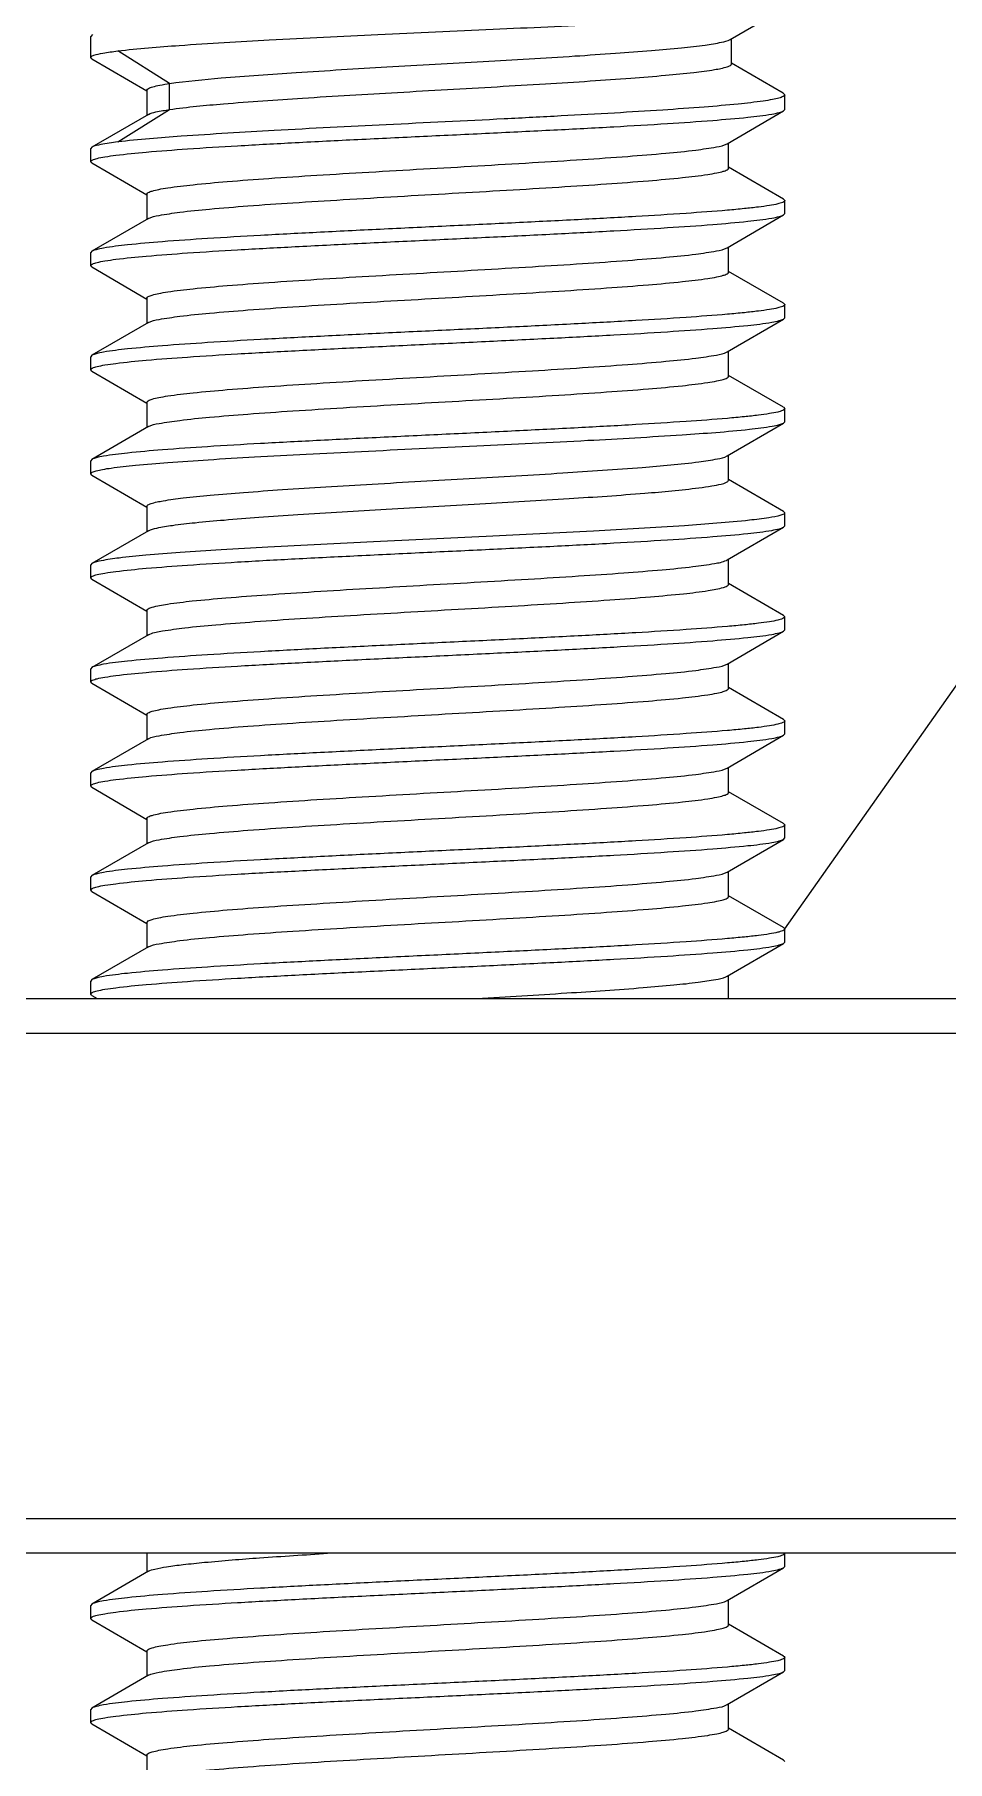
# Model space of a CAD drawing. Extents: x 1725261 to 1937680, y 860327 to 1571294.
# Drawn here: x 1856574.6 to 1856727.4, y 1252025.4 to 1252314.5 of the extents above; entities that cross this region are included whole.
import ezdxf

# ---------------------------------------------------------------- set-up
doc = ezdxf.new("R2010")
doc.units = 0
doc.header["$LTSCALE"] = 1000
doc.header["$MEASUREMENT"] = 0
doc.styles.get("Standard").update_dxf_attribs({"font": 'gbenor.shx', "bigfont": 'gbcbig.shx'})
doc.dimstyles.get("Standard").update_dxf_attribs({"dimtxt": 0.18, "dimasz": 0.18, "dimexe": 0.18, "dimexo": 0.0625, "dimgap": 0.09, "dimtad": 0, "dimtih": 1, "dimtoh": 1, "dimdec": 4, "dimzin": 0, "dimdsep": 46, "dimtxsty": 'Standard', "dimcen": 0.09, "dimadec": 0, "dimazin": 0, "dimtfac": 1, "dimtdec": 4, "dimtofl": 0, "dimtmove": 0, "dimatfit": 3, "dimfxl": 0, "dimtolj": 1, "dimtzin": 0, "dimarcsym": 0})

msp = doc.modelspace()

# ---------------------------------------------------------------- linework, layer by layer
at = {"linetype": 'Continuous'}
for p, q in [((1856691.05, 1252313.69), (1856700.02, 1252318.91)), ((1856584.3, 1252314.53), (1856584.03, 1252314.22)), ((1856584.03, 1252310.68), (1856584.03, 1252314.22)), ((1856584.03, 1252310.68), (1856584.03, 1252314.22)), ((1856691.28, 1252309.6), (1856691.28, 1252313.83)), ((1856584.23, 1252310.45), (1856584.03, 1252310.68)), ((1856584.23, 1252310.45), (1856593.44, 1252305.09)), ((1856597.23, 1252306.33), (1856588.55, 1252311.78)), ((1856699.96, 1252304.71), (1856691.28, 1252309.74)), ((1856593.44, 1252305.23), (1856593.44, 1252301.01)), ((1856597.23, 1252301.97), (1856597.23, 1252306.33)), ((1856699.96, 1252304.71), (1856700.19, 1252304.44)), ((1856588.55, 1252296.54), (1856597.23, 1252301.97)), ((1856690.55, 1252296.24), (1856700, 1252301.74)), ((1856700, 1252301.74), (1856700.19, 1252301.97)), ((1856700.19, 1252301.97), (1856700.19, 1252304.44)), ((1856700.19, 1252301.97), (1856700.19, 1252304.44)), ((1856700.19, 1252304.44), (1856700.19, 1252304.41)), ((1856593.68, 1252301.15), (1856584.23, 1252295.67)), ((1856690.78, 1252292.16), (1856690.78, 1252296.38)), ((1856584.23, 1252295.67), (1856584.03, 1252295.44)), ((1856584.03, 1252293.26), (1856584.03, 1252295.44)), ((1856584.03, 1252293.26), (1856584.03, 1252295.44)), ((1856584.23, 1252293.03), (1856584.03, 1252293.26)), ((1856584.23, 1252293.03), (1856593.44, 1252287.67)), ((1856699.99, 1252286.96), (1856690.78, 1252292.3)), ((1856593.44, 1252287.8), (1856593.44, 1252283.58)), ((1856690.55, 1252278.82), (1856700, 1252284.32)), ((1856699.99, 1252286.96), (1856700.19, 1252286.73)), ((1856700, 1252284.32), (1856700.19, 1252284.55)), ((1856700.19, 1252284.55), (1856700.19, 1252286.73)), ((1856700.19, 1252284.55), (1856700.19, 1252286.73)), ((1856700.19, 1252286.73), (1856700.19, 1252286.7)), ((1856593.68, 1252283.72), (1856584.23, 1252278.24)), ((1856690.78, 1252274.74), (1856690.78, 1252278.96)), ((1856584.23, 1252278.24), (1856584.03, 1252278.02)), ((1856584.03, 1252275.83), (1856584.03, 1252278.02)), ((1856584.03, 1252275.83), (1856584.03, 1252278.02)), ((1856584.23, 1252275.61), (1856584.03, 1252275.83)), ((1856584.23, 1252275.61), (1856593.44, 1252270.24)), ((1856699.99, 1252269.53), (1856690.78, 1252274.87)), ((1856593.44, 1252270.38), (1856593.44, 1252266.16)), ((1856699.99, 1252269.53), (1856700.19, 1252269.3)), ((1856700, 1252266.89), (1856700.19, 1252267.12)), ((1856700.19, 1252267.12), (1856700.19, 1252269.3)), ((1856700.19, 1252267.12), (1856700.19, 1252269.3)), ((1856700.19, 1252269.3), (1856700.19, 1252269.27)), ((1856593.68, 1252266.3), (1856584.23, 1252260.82)), ((1856690.55, 1252261.4), (1856700, 1252266.89)), ((1856690.78, 1252257.31), (1856690.78, 1252261.53)), ((1856584.23, 1252260.82), (1856584.03, 1252260.59)), ((1856584.03, 1252258.41), (1856584.03, 1252260.59)), ((1856584.03, 1252258.41), (1856584.03, 1252260.59)), ((1856584.23, 1252258.18), (1856584.03, 1252258.41)), ((1856584.23, 1252258.18), (1856593.44, 1252252.82)), ((1856699.99, 1252252.11), (1856690.78, 1252257.45)), ((1856593.44, 1252252.96), (1856593.44, 1252248.74)), ((1856699.99, 1252252.11), (1856700.19, 1252251.88)), ((1856700, 1252249.47), (1856700.19, 1252249.7)), ((1856700.19, 1252249.7), (1856700.19, 1252251.88)), ((1856700.19, 1252249.7), (1856700.19, 1252251.88)), ((1856700.19, 1252251.88), (1856700.19, 1252251.85)), ((1856593.68, 1252248.87), (1856584.23, 1252243.4)), ((1856690.55, 1252243.97), (1856700, 1252249.47)), ((1856690.78, 1252239.89), (1856690.78, 1252244.11)), ((1856584.23, 1252243.4), (1856584.03, 1252243.17)), ((1856584.03, 1252240.99), (1856584.03, 1252243.17)), ((1856584.03, 1252240.99), (1856584.03, 1252243.17)), ((1856584.03, 1252240.99), (1856584.04, 1252241.02)), ((1856584.23, 1252240.76), (1856584.03, 1252240.99)), ((1856584.23, 1252240.76), (1856593.44, 1252235.4)), ((1856699.99, 1252234.68), (1856690.78, 1252240.02)), ((1856593.44, 1252235.53), (1856593.44, 1252231.31)), ((1856699.99, 1252234.68), (1856700.19, 1252234.46)), ((1856700, 1252232.05), (1856700.19, 1252232.27)), ((1856700.19, 1252232.27), (1856700.19, 1252234.46)), ((1856700.19, 1252232.27), (1856700.19, 1252234.46)), ((1856593.68, 1252231.45), (1856584.23, 1252225.97)), ((1856690.55, 1252226.55), (1856700, 1252232.05)), ((1856690.42, 1252226.48), (1856690.55, 1252226.55)), ((1856690.78, 1252222.46), (1856690.78, 1252226.68)), ((1856584.23, 1252225.97), (1856584.03, 1252225.74)), ((1856584.03, 1252223.56), (1856584.03, 1252225.74)), ((1856584.23, 1252223.33), (1856584.03, 1252223.56)), ((1856584.23, 1252223.33), (1856593.44, 1252217.97)), ((1856699.99, 1252217.26), (1856690.78, 1252222.6)), ((1856593.44, 1252218.11), (1856593.44, 1252213.89)), ((1856699.99, 1252217.26), (1856700.19, 1252217.03)), ((1856700.19, 1252214.85), (1856700.19, 1252217.03)), ((1856700.19, 1252214.85), (1856700.19, 1252217.03)), ((1856700.19, 1252217.03), (1856700.19, 1252217)), ((1856593.68, 1252214.03), (1856584.23, 1252208.55)), ((1856593.68, 1252214.03), (1856593.92, 1252214.14)), ((1856690.55, 1252209.12), (1856700, 1252214.62)), ((1856700, 1252214.62), (1856700.19, 1252214.85)), ((1856690.78, 1252205.04), (1856690.78, 1252209.26)), ((1856584.23, 1252208.55), (1856584.03, 1252208.32)), ((1856584.03, 1252206.14), (1856584.03, 1252208.32)), ((1856584.03, 1252206.14), (1856584.03, 1252208.32)), ((1856584.23, 1252205.91), (1856584.03, 1252206.14)), ((1856584.23, 1252205.91), (1856593.44, 1252200.55)), ((1856699.99, 1252199.84), (1856690.78, 1252205.18)), ((1856593.44, 1252200.68), (1856593.44, 1252196.46)), ((1856699.99, 1252199.84), (1856700.19, 1252199.61)), ((1856700.19, 1252197.43), (1856700.19, 1252199.61)), ((1856700.19, 1252197.43), (1856700.19, 1252199.61)), ((1856700.19, 1252199.61), (1856700.19, 1252199.58)), ((1856593.68, 1252196.6), (1856584.23, 1252191.12)), ((1856690.55, 1252191.7), (1856700, 1252197.2)), ((1856700, 1252197.2), (1856700.19, 1252197.43)), ((1856690.78, 1252187.62), (1856690.78, 1252191.84)), ((1856584.23, 1252191.12), (1856584.03, 1252190.9)), ((1856584.03, 1252188.71), (1856584.03, 1252190.9)), ((1856584.03, 1252188.71), (1856584.03, 1252190.9)), ((1856584.23, 1252188.49), (1856584.03, 1252188.71)), ((1856584.23, 1252188.49), (1856593.44, 1252183.12)), ((1856699.99, 1252182.41), (1856690.78, 1252187.75)), ((1856593.44, 1252183.26), (1856593.44, 1252179.04)), ((1856699.99, 1252182.41), (1856700.19, 1252182.18)), ((1856700.19, 1252180), (1856700.19, 1252182.18)), ((1856700.19, 1252180), (1856700.19, 1252182.18)), ((1856700.19, 1252182.18), (1856700.19, 1252182.15)), ((1856593.68, 1252179.18), (1856584.23, 1252173.7)), ((1856690.55, 1252174.28), (1856700, 1252179.77)), ((1856700, 1252179.77), (1856700.19, 1252180)), ((1856690.78, 1252170.19), (1856690.78, 1252174.41)), ((1856584.23, 1252173.7), (1856584.03, 1252173.47)), ((1856584.03, 1252171.29), (1856584.03, 1252173.47)), ((1856584.03, 1252171.29), (1856584.03, 1252173.47)), ((1856584.23, 1252171.06), (1856584.03, 1252171.29)), ((1856584.23, 1252171.06), (1856593.44, 1252165.7)), ((1856699.99, 1252164.99), (1856690.78, 1252170.33)), ((1856593.44, 1252165.84), (1856593.44, 1252161.62)), ((1856699.99, 1252164.99), (1856700.19, 1252164.76)), ((1856700.19, 1252162.58), (1856700.19, 1252164.76)), ((1856700.19, 1252162.58), (1856700.19, 1252164.76)), ((1856700.19, 1252164.76), (1856700.19, 1252164.73)), ((1856593.68, 1252161.75), (1856584.23, 1252156.28)), ((1856690.55, 1252156.85), (1856700, 1252162.35)), ((1856700, 1252162.35), (1856700.19, 1252162.58)), ((1856584.23, 1252156.28), (1856584.03, 1252156.05)), ((1856584.03, 1252153.87), (1856584.03, 1252156.05)), ((1856584.03, 1252153.87), (1856584.03, 1252156.05)), ((1856690.34, 1252156.75), (1856690.55, 1252156.85)), ((1856690.78, 1252153.14), (1856690.78, 1252156.99)), ((1856523.71, 1252153.14), (1856762.37, 1252153.14)), ((1856584.23, 1252153.64), (1856584.03, 1252153.87)), ((1856584.23, 1252153.64), (1856585.08, 1252153.14)), ((1856525.58, 1252147.34), (1856758.65, 1252147.34)), ((1856781.5, 1252066.02), (1856438.83, 1252066.02)), ((1856839.58, 1252060.22), (1856444.64, 1252060.22)), ((1856593.44, 1252060.22), (1856593.44, 1252057.07)), ((1856700.19, 1252058.03), (1856700.19, 1252060.22)), ((1856700.19, 1252058.03), (1856700.19, 1252060.22)), ((1856593.68, 1252057.21), (1856584.23, 1252051.73)), ((1856690.55, 1252052.31), (1856700, 1252057.81)), ((1856700, 1252057.81), (1856700.19, 1252058.03)), ((1856584.23, 1252051.73), (1856584.03, 1252051.5)), ((1856584.03, 1252049.32), (1856584.03, 1252051.5)), ((1856584.03, 1252049.32), (1856584.03, 1252051.5)), ((1856690.78, 1252048.22), (1856690.78, 1252052.44)), ((1856584.23, 1252049.09), (1856584.03, 1252049.32)), ((1856584.23, 1252049.09), (1856593.44, 1252043.73)), ((1856699.99, 1252043.02), (1856690.78, 1252048.36)), ((1856593.44, 1252043.87), (1856593.44, 1252039.65)), ((1856700.19, 1252040.61), (1856700.19, 1252042.79)), ((1856700.19, 1252040.61), (1856700.19, 1252042.79)), ((1856700.19, 1252042.79), (1856700.19, 1252042.76)), ((1856593.68, 1252039.79), (1856584.23, 1252034.31)), ((1856690.55, 1252034.88), (1856700, 1252040.38)), ((1856700, 1252040.38), (1856700.19, 1252040.61)), ((1856584.23, 1252034.31), (1856584.03, 1252034.08)), ((1856584.03, 1252031.9), (1856584.03, 1252034.08)), ((1856584.03, 1252031.9), (1856584.03, 1252034.08)), ((1856690.78, 1252030.8), (1856690.78, 1252035.02)), ((1856584.23, 1252031.67), (1856584.03, 1252031.9)), ((1856584.23, 1252031.67), (1856593.44, 1252026.31)), ((1856699.99, 1252025.6), (1856690.78, 1252030.94)), ((1856593.44, 1252026.44), (1856593.44, 1252022.22)), ((1856699.99, 1252025.6), (1856700.19, 1252025.37))]:
    msp.add_line(p, q, dxfattribs=at)
for points, knots in [([(1856588.55, 1252311.78), (1856591.97, 1252312.21), (1856600.43, 1252312.85), (1856614.95, 1252313.7), (1856632.47, 1252314.54), (1856651.05, 1252315.39), (1856666.27, 1252316.11), (1856677.43, 1252316.71), (1856684.48, 1252317.14), (1856690.35, 1252317.57), (1856694.92, 1252317.95), (1856697.96, 1252318.4), (1856699.56, 1252318.64), (1856700.02, 1252318.91)], [0, 0, 0, 0, 0.092558, 0.227667, 0.390531, 0.563263, 0.72685, 0.799502, 0.863318, 0.916535, 0.9577, 0.985721, 1, 1, 1, 1]), ([(1856597.23, 1252306.33), (1856600.08, 1252306.75), (1856607.15, 1252307.4), (1856619.28, 1252308.26), (1856633.91, 1252309.12), (1856649.46, 1252310), (1856662.22, 1252310.74), (1856671.6, 1252311.37), (1856677.57, 1252311.82), (1856682.57, 1252312.27), (1856686.5, 1252312.69), (1856689.19, 1252313.14), (1856690.62, 1252313.44), (1856691.05, 1252313.69)], [0, 0, 0, 0, 0.091917, 0.225875, 0.387382, 0.558899, 0.721827, 0.794479, 0.858578, 0.912404, 0.954539, 0.98392, 1, 1, 1, 1]), ([(1856584.03, 1252310.68), (1856584.03, 1252310.71), (1856584.13, 1252310.92), (1856584.37, 1252310.99), (1856584.54, 1252311.05)], [0, 0, 0, 0, 0.150032, 1, 1, 1, 1]), ([(1856584.54, 1252311.05), (1856585.03, 1252311.23), (1856586.37, 1252311.49), (1856587.71, 1252311.68), (1856588.55, 1252311.78)], [0, 0, 0, 0, 0.381972, 1, 1, 1, 1]), ([(1856597.23, 1252301.97), (1856600.21, 1252302.41), (1856607.63, 1252303.08), (1856620.35, 1252303.97), (1856635.64, 1252304.86), (1856649.19, 1252305.63), (1856659.95, 1252306.26), (1856667.4, 1252306.73), (1856674.11, 1252307.2), (1856679.89, 1252307.66), (1856684.57, 1252308.12), (1856688, 1252308.55), (1856690.09, 1252308.96), (1856691.02, 1252309.28), (1856691.28, 1252309.51), (1856691.28, 1252309.6)], [0, 0, 0, 0, 0.095824, 0.236156, 0.404676, 0.581721, 0.666965, 0.74667, 0.818513, 0.880413, 0.930596, 0.967658, 0.990667, 0.99686, 1, 1, 1, 1]), ([(1856593.44, 1252305.23), (1856593.44, 1252305.35), (1856593.82, 1252305.61), (1856594.52, 1252305.82), (1856595.74, 1252306.1), (1856596.68, 1252306.25), (1856597.23, 1252306.33)], [0, 0, 0, 0, 0.090831, 0.281881, 0.585261, 1, 1, 1, 1]), ([(1856584.03, 1252293.26), (1856584.03, 1252293.38), (1856584.47, 1252293.63), (1856585.23, 1252293.83), (1856586.58, 1252294.1), (1856589.3, 1252294.47), (1856593.92, 1252294.92), (1856600.71, 1252295.43), (1856609.02, 1252295.94), (1856618.53, 1252296.46), (1856628.9, 1252296.98), (1856639.75, 1252297.5), (1856650.69, 1252298.02), (1856661.32, 1252298.54), (1856671.24, 1252299.06), (1856680.11, 1252299.58), (1856687.59, 1252300.09), (1856693.41, 1252300.6), (1856697.14, 1252301.02), (1856699.11, 1252301.42), (1856699.78, 1252301.61), (1856700, 1252301.74)], [0, 0, 0, 0, 0.00322, 0.0104, 0.021911, 0.037725, 0.081756, 0.140993, 0.213313, 0.296099, 0.38634, 0.48076, 0.575929, 0.668382, 0.754759, 0.831923, 0.897075, 0.947869, 0.982512, 0.993416, 1, 1, 1, 1]), ([(1856700.19, 1252304.41), (1856700.16, 1252304.29), (1856699.8, 1252304.07), (1856699.12, 1252303.85), (1856697.99, 1252303.61), (1856695.73, 1252303.24), (1856691.92, 1252302.82), (1856686.31, 1252302.34), (1856679.4, 1252301.85), (1856671.41, 1252301.36), (1856662.57, 1252300.88), (1856649.84, 1252300.22), (1856633.83, 1252299.44), (1856615.8, 1252298.54), (1856600.82, 1252297.64), (1856592.08, 1252296.98), (1856588.55, 1252296.54)], [0, 0, 0, 0, 0.0033, 0.009857, 0.019984, 0.033682, 0.071486, 0.122281, 0.18463, 0.256736, 0.336512, 0.421646, 0.598027, 0.76553, 0.904858, 1, 1, 1, 1]), ([(1856593.68, 1252301.15), (1856594.06, 1252301.37), (1856595.27, 1252301.65), (1856596.46, 1252301.86), (1856597.23, 1252301.97)], [0, 0, 0, 0, 0.360548, 1, 1, 1, 1]), ([(1856588.55, 1252296.54), (1856587.59, 1252296.42), (1856586.16, 1252296.19), (1856584.67, 1252295.92), (1856584.23, 1252295.67)], [0, 0, 0, 0, 0.654168, 1, 1, 1, 1]), ([(1856593.44, 1252287.8), (1856593.44, 1252287.92), (1856593.78, 1252288.17), (1856594.43, 1252288.37), (1856595.55, 1252288.64), (1856597.81, 1252289.01), (1856601.64, 1252289.46), (1856607.28, 1252289.96), (1856614.18, 1252290.48), (1856622.09, 1252290.99), (1856630.72, 1252291.51), (1856642.75, 1252292.2), (1856654.68, 1252292.87), (1856666.08, 1252293.58), (1856673.53, 1252294.09), (1856679.84, 1252294.61), (1856684.82, 1252295.08), (1856688.21, 1252295.61), (1856690.02, 1252295.93), (1856690.55, 1252296.24)], [0, 0, 0, 0, 0.003516, 0.010771, 0.022251, 0.037963, 0.081622, 0.14032, 0.211989, 0.294071, 0.383621, 0.477423, 0.664258, 0.750574, 0.827953, 0.893625, 0.945254, 0.981055, 1, 1, 1, 1]), ([(1856593.68, 1252283.72), (1856594.21, 1252284.03), (1856596.02, 1252284.35), (1856599.41, 1252284.88), (1856604.39, 1252285.36), (1856610.7, 1252285.88), (1856618.16, 1252286.39), (1856629.55, 1252287.09), (1856641.48, 1252287.77), (1856653.51, 1252288.46), (1856662.14, 1252288.97), (1856670.05, 1252289.49), (1856676.95, 1252290), (1856682.58, 1252290.5), (1856686.41, 1252290.95), (1856688.68, 1252291.32), (1856689.79, 1252291.59), (1856690.44, 1252291.79), (1856690.78, 1252292.05), (1856690.78, 1252292.16)], [0, 0, 0, 0, 0.018976, 0.054803, 0.106452, 0.172137, 0.249523, 0.33584, 0.522662, 0.616451, 0.705987, 0.788054, 0.859709, 0.918395, 0.962045, 0.977755, 0.98923, 0.996486, 1, 1, 1, 1]), ([(1856584.03, 1252275.83), (1856584.03, 1252275.96), (1856584.47, 1252276.21), (1856585.23, 1252276.41), (1856586.58, 1252276.68), (1856589.3, 1252277.05), (1856593.92, 1252277.5), (1856600.71, 1252278.01), (1856609.02, 1252278.52), (1856618.53, 1252279.04), (1856628.9, 1252279.56), (1856639.75, 1252280.08), (1856650.69, 1252280.6), (1856661.32, 1252281.12), (1856671.24, 1252281.64), (1856680.11, 1252282.15), (1856687.59, 1252282.66), (1856693.41, 1252283.17), (1856697.14, 1252283.6), (1856699.11, 1252284), (1856699.78, 1252284.19), (1856700, 1252284.32)], [0, 0, 0, 0, 0.00322, 0.0104, 0.021911, 0.037726, 0.081758, 0.140994, 0.213314, 0.296099, 0.38634, 0.48076, 0.575927, 0.668379, 0.754757, 0.831923, 0.897075, 0.947869, 0.982512, 0.993416, 1, 1, 1, 1]), ([(1856700.19, 1252286.7), (1856700.16, 1252286.56), (1856699.69, 1252286.34), (1856698.88, 1252286.12), (1856697.48, 1252285.86), (1856695.63, 1252285.61), (1856693.28, 1252285.35), (1856689.25, 1252284.98), (1856683.19, 1252284.54), (1856674.86, 1252284.02), (1856665.34, 1252283.51), (1856654.99, 1252282.99), (1856644.17, 1252282.47), (1856633.27, 1252281.95), (1856622.7, 1252281.43), (1856612.82, 1252280.92), (1856604.01, 1252280.4), (1856596.57, 1252279.9), (1856590.78, 1252279.39), (1856587.08, 1252278.96), (1856585.11, 1252278.56), (1856584.45, 1252278.37), (1856584.23, 1252278.24)], [0, 0, 0, 0, 0.003588, 0.01121, 0.023135, 0.039326, 0.059664, 0.083976, 0.143635, 0.216182, 0.29901, 0.389133, 0.483302, 0.578116, 0.670151, 0.75609, 0.832833, 0.897615, 0.948118, 0.982576, 0.993432, 1, 1, 1, 1]), ([(1856593.44, 1252270.38), (1856593.44, 1252270.49), (1856593.78, 1252270.75), (1856594.43, 1252270.95), (1856595.55, 1252271.22), (1856597.81, 1252271.59), (1856601.64, 1252272.04), (1856607.28, 1252272.54), (1856614.18, 1252273.05), (1856622.09, 1252273.57), (1856630.72, 1252274.08), (1856642.75, 1252274.77), (1856654.68, 1252275.45), (1856666.08, 1252276.16), (1856673.53, 1252276.67), (1856679.84, 1252277.18), (1856684.82, 1252277.66), (1856688.21, 1252278.19), (1856690.02, 1252278.51), (1856690.55, 1252278.82)], [0, 0, 0, 0, 0.003515, 0.010772, 0.02225, 0.037963, 0.081622, 0.14032, 0.21199, 0.294071, 0.383622, 0.477423, 0.664258, 0.750574, 0.827954, 0.893625, 0.945254, 0.981055, 1, 1, 1, 1]), ([(1856593.68, 1252266.3), (1856594.21, 1252266.61), (1856596.02, 1252266.93), (1856599.41, 1252267.46), (1856604.39, 1252267.93), (1856610.7, 1252268.45), (1856618.16, 1252268.96), (1856629.55, 1252269.67), (1856641.48, 1252270.34), (1856653.51, 1252271.03), (1856662.14, 1252271.55), (1856670.05, 1252272.06), (1856676.95, 1252272.58), (1856682.58, 1252273.08), (1856686.41, 1252273.53), (1856688.68, 1252273.9), (1856689.79, 1252274.17), (1856690.44, 1252274.37), (1856690.78, 1252274.62), (1856690.78, 1252274.74)], [0, 0, 0, 0, 0.018976, 0.054803, 0.106452, 0.172137, 0.249523, 0.335841, 0.522662, 0.616452, 0.705988, 0.788055, 0.85971, 0.918396, 0.962045, 0.977753, 0.989231, 0.996484, 1, 1, 1, 1]), ([(1856700.19, 1252269.27), (1856700.16, 1252269.14), (1856699.69, 1252268.92), (1856698.88, 1252268.7), (1856697.48, 1252268.44), (1856695.63, 1252268.19), (1856693.28, 1252267.93), (1856689.25, 1252267.56), (1856683.19, 1252267.11), (1856674.86, 1252266.6), (1856665.34, 1252266.08), (1856654.99, 1252265.56), (1856644.17, 1252265.05), (1856633.27, 1252264.53), (1856622.7, 1252264.01), (1856612.82, 1252263.49), (1856604.01, 1252262.98), (1856596.57, 1252262.47), (1856590.78, 1252261.96), (1856587.08, 1252261.54), (1856585.11, 1252261.14), (1856584.45, 1252260.95), (1856584.23, 1252260.82)], [0, 0, 0, 0, 0.003588, 0.011209, 0.023134, 0.039324, 0.059662, 0.083974, 0.143632, 0.21618, 0.299009, 0.389132, 0.4833, 0.578113, 0.670149, 0.756088, 0.83283, 0.897612, 0.948116, 0.982575, 0.993432, 1, 1, 1, 1]), ([(1856584.03, 1252258.41), (1856584.03, 1252258.53), (1856584.47, 1252258.79), (1856585.23, 1252258.98), (1856586.58, 1252259.25), (1856589.3, 1252259.62), (1856593.92, 1252260.08), (1856600.71, 1252260.58), (1856609.02, 1252261.1), (1856618.53, 1252261.61), (1856628.9, 1252262.13), (1856639.75, 1252262.65), (1856650.69, 1252263.17), (1856661.32, 1252263.69), (1856671.24, 1252264.21), (1856680.11, 1252264.73), (1856687.59, 1252265.24), (1856693.41, 1252265.75), (1856697.14, 1252266.17), (1856699.11, 1252266.57), (1856699.78, 1252266.77), (1856700, 1252266.89)], [0, 0, 0, 0, 0.00322, 0.0104, 0.021911, 0.037726, 0.081758, 0.140994, 0.213312, 0.296095, 0.386336, 0.480757, 0.575924, 0.668376, 0.754755, 0.831922, 0.897076, 0.94787, 0.982512, 0.993416, 1, 1, 1, 1]), ([(1856593.44, 1252252.96), (1856593.44, 1252253.07), (1856593.78, 1252253.33), (1856594.43, 1252253.53), (1856595.55, 1252253.79), (1856597.81, 1252254.16), (1856601.64, 1252254.61), (1856607.28, 1252255.12), (1856614.18, 1252255.63), (1856622.09, 1252256.14), (1856630.72, 1252256.66), (1856642.75, 1252257.35), (1856654.68, 1252258.02), (1856666.08, 1252258.73), (1856673.53, 1252259.24), (1856679.84, 1252259.76), (1856684.82, 1252260.24), (1856688.21, 1252260.76), (1856690.02, 1252261.09), (1856690.55, 1252261.4)], [0, 0, 0, 0, 0.003515, 0.010772, 0.02225, 0.037963, 0.081622, 0.14032, 0.21199, 0.294071, 0.383622, 0.477423, 0.664258, 0.750575, 0.827954, 0.893625, 0.945255, 0.981055, 1, 1, 1, 1]), ([(1856593.68, 1252248.87), (1856594.21, 1252249.18), (1856596.02, 1252249.51), (1856599.41, 1252250.03), (1856604.39, 1252250.51), (1856610.7, 1252251.03), (1856618.16, 1252251.54), (1856629.55, 1252252.25), (1856641.48, 1252252.92), (1856653.51, 1252253.61), (1856662.14, 1252254.13), (1856670.05, 1252254.64), (1856676.95, 1252255.15), (1856682.58, 1252255.66), (1856686.41, 1252256.11), (1856688.68, 1252256.48), (1856689.79, 1252256.74), (1856690.44, 1252256.94), (1856690.78, 1252257.2), (1856690.78, 1252257.31)], [0, 0, 0, 0, 0.018976, 0.054802, 0.106452, 0.172137, 0.249523, 0.33584, 0.522662, 0.616451, 0.705987, 0.788054, 0.85971, 0.918396, 0.962045, 0.977753, 0.989231, 0.996484, 1, 1, 1, 1]), ([(1856700.19, 1252251.85), (1856700.16, 1252251.71), (1856699.69, 1252251.5), (1856698.88, 1252251.27), (1856697.48, 1252251.02), (1856695.63, 1252250.76), (1856693.28, 1252250.51), (1856689.25, 1252250.13), (1856683.19, 1252249.69), (1856674.86, 1252249.17), (1856665.34, 1252248.66), (1856654.99, 1252248.14), (1856644.17, 1252247.62), (1856633.27, 1252247.1), (1856622.7, 1252246.58), (1856612.82, 1252246.07), (1856604.01, 1252245.55), (1856596.57, 1252245.05), (1856590.78, 1252244.54), (1856587.08, 1252244.11), (1856585.11, 1252243.72), (1856584.45, 1252243.52), (1856584.23, 1252243.4)], [0, 0, 0, 0, 0.003588, 0.011208, 0.023133, 0.039323, 0.05966, 0.083972, 0.14363, 0.21618, 0.29901, 0.389134, 0.483301, 0.578116, 0.670152, 0.75609, 0.832831, 0.897611, 0.948116, 0.982575, 0.993432, 1, 1, 1, 1]), ([(1856584.04, 1252241.02), (1856584.06, 1252241.13), (1856584.42, 1252241.33), (1856585.06, 1252241.52), (1856586.14, 1252241.75), (1856588.31, 1252242.08), (1856591.97, 1252242.47), (1856597.37, 1252242.92), (1856604.02, 1252243.37), (1856611.73, 1252243.82), (1856620.29, 1252244.28), (1856632.69, 1252244.9), (1856648.4, 1252245.64), (1856666.3, 1252246.51), (1856681.53, 1252247.38), (1856690.55, 1252248.03), (1856694.29, 1252248.44)], [0, 0, 0, 0, 0.003125, 0.009451, 0.019259, 0.032549, 0.069278, 0.118709, 0.179497, 0.249964, 0.328153, 0.411892, 0.586609, 0.754787, 0.897843, 1, 1, 1, 1]), ([(1856694.29, 1252248.44), (1856695.57, 1252248.58), (1856697.26, 1252248.77), (1856699.15, 1252249.16), (1856699.78, 1252249.35), (1856700, 1252249.47)], [0, 0, 0, 0, 0.663188, 0.872597, 1, 1, 1, 1]), ([(1856685.84, 1252242.98), (1856686.88, 1252243.12), (1856688.44, 1252243.38), (1856690.06, 1252243.69), (1856690.55, 1252243.97)], [0, 0, 0, 0, 0.650272, 1, 1, 1, 1]), ([(1856593.44, 1252235.53), (1856593.44, 1252235.63), (1856593.69, 1252235.85), (1856594.58, 1252236.16), (1856596.59, 1252236.57), (1856599.87, 1252236.99), (1856604.37, 1252237.44), (1856609.92, 1252237.89), (1856616.37, 1252238.35), (1856623.55, 1252238.81), (1856633.97, 1252239.43), (1856647.19, 1252240.17), (1856662.26, 1252241.05), (1856675.09, 1252241.92), (1856682.69, 1252242.57), (1856685.84, 1252242.98)], [0, 0, 0, 0, 0.003115, 0.009182, 0.031659, 0.067841, 0.116843, 0.177337, 0.247648, 0.325812, 0.409643, 0.584814, 0.753648, 0.897352, 1, 1, 1, 1]), ([(1856593.68, 1252231.45), (1856594.1, 1252231.7), (1856595.48, 1252231.99), (1856598.08, 1252232.43), (1856601.85, 1252232.84), (1856606.66, 1252233.28), (1856612.4, 1252233.72), (1856621.44, 1252234.33), (1856633.79, 1252235.06), (1856648.92, 1252235.92), (1856663.36, 1252236.76), (1856675.59, 1252237.6), (1856682.83, 1252238.24), (1856685.84, 1252238.63)], [0, 0, 0, 0, 0.015918, 0.044768, 0.086031, 0.138698, 0.201427, 0.272595, 0.432694, 0.602452, 0.764307, 0.901529, 1, 1, 1, 1]), ([(1856685.84, 1252238.63), (1856686.56, 1252238.72), (1856687.78, 1252238.89), (1856689.37, 1252239.21), (1856690.26, 1252239.44), (1856690.78, 1252239.74), (1856690.78, 1252239.89)], [0, 0, 0, 0, 0.417669, 0.72318, 0.914162, 1, 1, 1, 1]), ([(1856694.29, 1252233.2), (1856690.67, 1252232.8), (1856681.96, 1252232.16), (1856667.25, 1252231.32), (1856649.91, 1252230.47), (1856631.75, 1252229.61), (1856616.96, 1252228.87), (1856606.17, 1252228.26), (1856599.35, 1252227.82), (1856593.67, 1252227.38), (1856589.25, 1252226.97), (1856586.27, 1252226.51), (1856584.69, 1252226.24), (1856584.23, 1252225.97)], [0, 0, 0, 0, 0.099084, 0.237374, 0.400417, 0.571145, 0.731654, 0.802733, 0.865141, 0.917241, 0.957682, 0.985448, 1, 1, 1, 1]), ([(1856699.53, 1252234.04), (1856698.88, 1252233.83), (1856697.13, 1252233.53), (1856695.38, 1252233.31), (1856694.29, 1252233.2)], [0, 0, 0, 0, 0.381874, 1, 1, 1, 1]), ([(1856700.19, 1252234.46), (1856700.19, 1252234.42), (1856700.05, 1252234.16), (1856699.75, 1252234.11), (1856699.53, 1252234.04)], [0, 0, 0, 0, 0.139134, 1, 1, 1, 1]), ([(1856584.03, 1252223.56), (1856584.03, 1252223.69), (1856584.47, 1252223.94), (1856585.23, 1252224.13), (1856586.58, 1252224.4), (1856589.3, 1252224.78), (1856593.92, 1252225.23), (1856600.71, 1252225.73), (1856609.02, 1252226.25), (1856618.53, 1252226.77), (1856628.9, 1252227.29), (1856639.75, 1252227.81), (1856650.69, 1252228.33), (1856661.32, 1252228.85), (1856671.24, 1252229.36), (1856680.11, 1252229.88), (1856687.59, 1252230.39), (1856693.41, 1252230.9), (1856697.14, 1252231.32), (1856699.11, 1252231.72), (1856699.78, 1252231.92), (1856700, 1252232.05)], [0, 0, 0, 0, 0.00322, 0.0104, 0.02191, 0.037724, 0.081755, 0.140991, 0.213309, 0.296091, 0.386332, 0.480756, 0.575929, 0.668382, 0.75476, 0.831926, 0.89708, 0.947873, 0.982513, 0.993416, 1, 1, 1, 1]), ([(1856593.44, 1252218.11), (1856593.44, 1252218.22), (1856593.78, 1252218.47), (1856594.88, 1252218.82), (1856597.41, 1252219.28), (1856601.5, 1252219.75), (1856607.08, 1252220.25), (1856613.88, 1252220.76), (1856621.69, 1252221.27), (1856630.22, 1252221.78), (1856642.16, 1252222.47), (1856654.02, 1252223.14), (1856665.39, 1252223.84), (1856672.87, 1252224.35), (1856679.26, 1252224.86), (1856684.35, 1252225.34), (1856687.91, 1252225.85), (1856689.81, 1252226.19), (1856690.42, 1252226.48)], [0, 0, 0, 0, 0.003482, 0.010642, 0.037446, 0.080513, 0.138446, 0.209238, 0.290402, 0.379073, 0.472115, 0.658103, 0.744468, 0.822278, 0.888788, 0.94167, 0.979112, 1, 1, 1, 1]), ([(1856593.92, 1252214.14), (1856594.59, 1252214.42), (1856596.56, 1252214.77), (1856600.24, 1252215.27), (1856605.41, 1252215.75), (1856611.85, 1252216.26), (1856619.36, 1252216.77), (1856630.7, 1252217.46), (1856642.51, 1252218.13), (1856654.37, 1252218.81), (1856662.83, 1252219.32), (1856670.57, 1252219.83), (1856677.3, 1252220.33), (1856682.81, 1252220.84), (1856686.86, 1252221.3), (1856689.36, 1252221.76), (1856690.45, 1252222.1), (1856690.78, 1252222.35), (1856690.78, 1252222.46)], [0, 0, 0, 0, 0.022346, 0.06101, 0.114819, 0.181948, 0.260071, 0.346467, 0.531818, 0.624293, 0.712309, 0.792791, 0.862932, 0.920298, 0.962926, 0.989453, 0.996544, 1, 1, 1, 1]), ([(1856700.19, 1252217), (1856700.16, 1252216.87), (1856699.69, 1252216.65), (1856698.88, 1252216.42), (1856697.48, 1252216.17), (1856695.63, 1252215.92), (1856693.28, 1252215.66), (1856689.25, 1252215.29), (1856683.19, 1252214.84), (1856674.86, 1252214.33), (1856665.35, 1252213.81), (1856654.99, 1252213.29), (1856644.17, 1252212.77), (1856633.27, 1252212.25), (1856622.7, 1252211.74), (1856612.82, 1252211.22), (1856604.01, 1252210.7), (1856596.57, 1252210.2), (1856590.78, 1252209.69), (1856587.08, 1252209.27), (1856585.11, 1252208.87), (1856584.45, 1252208.68), (1856584.23, 1252208.55)], [0, 0, 0, 0, 0.003586, 0.011204, 0.023126, 0.039313, 0.059647, 0.083957, 0.143613, 0.216161, 0.298989, 0.389113, 0.483287, 0.578107, 0.670147, 0.756086, 0.832829, 0.897612, 0.948117, 0.982576, 0.993432, 1, 1, 1, 1]), ([(1856584.03, 1252206.14), (1856584.03, 1252206.26), (1856584.47, 1252206.51), (1856585.23, 1252206.71), (1856586.58, 1252206.98), (1856589.3, 1252207.35), (1856593.92, 1252207.8), (1856600.71, 1252208.31), (1856609.02, 1252208.82), (1856618.53, 1252209.34), (1856628.9, 1252209.86), (1856639.75, 1252210.38), (1856650.69, 1252210.9), (1856661.32, 1252211.42), (1856671.24, 1252211.94), (1856680.11, 1252212.46), (1856687.59, 1252212.97), (1856693.41, 1252213.48), (1856697.14, 1252213.9), (1856699.11, 1252214.3), (1856699.78, 1252214.49), (1856700, 1252214.62)], [0, 0, 0, 0, 0.00322, 0.0104, 0.02191, 0.037724, 0.081754, 0.14099, 0.21331, 0.296094, 0.386335, 0.48076, 0.575932, 0.668386, 0.754762, 0.831926, 0.897079, 0.947872, 0.982513, 0.993416, 1, 1, 1, 1]), ([(1856593.44, 1252200.68), (1856593.44, 1252200.8), (1856593.78, 1252201.05), (1856594.43, 1252201.25), (1856595.55, 1252201.52), (1856597.81, 1252201.89), (1856601.64, 1252202.34), (1856607.28, 1252202.84), (1856614.18, 1252203.36), (1856622.09, 1252203.87), (1856630.72, 1252204.39), (1856642.75, 1252205.08), (1856654.68, 1252205.75), (1856666.08, 1252206.46), (1856673.53, 1252206.97), (1856679.84, 1252207.49), (1856684.82, 1252207.96), (1856688.21, 1252208.49), (1856690.02, 1252208.81), (1856690.55, 1252209.12)], [0, 0, 0, 0, 0.003515, 0.010772, 0.02225, 0.037963, 0.081623, 0.14032, 0.21199, 0.294071, 0.383622, 0.477423, 0.664258, 0.750574, 0.827954, 0.893625, 0.945254, 0.981055, 1, 1, 1, 1]), ([(1856593.68, 1252196.6), (1856594.21, 1252196.91), (1856596.02, 1252197.23), (1856599.41, 1252197.76), (1856604.39, 1252198.24), (1856610.7, 1252198.76), (1856618.16, 1252199.27), (1856629.55, 1252199.97), (1856641.48, 1252200.65), (1856653.51, 1252201.34), (1856662.14, 1252201.85), (1856670.05, 1252202.37), (1856676.95, 1252202.88), (1856682.58, 1252203.38), (1856686.41, 1252203.83), (1856688.68, 1252204.2), (1856689.79, 1252204.47), (1856690.44, 1252204.67), (1856690.78, 1252204.93), (1856690.78, 1252205.04)], [0, 0, 0, 0, 0.018976, 0.054803, 0.106452, 0.172137, 0.249523, 0.33584, 0.522662, 0.616452, 0.705988, 0.788055, 0.85971, 0.918396, 0.962046, 0.977753, 0.989231, 0.996484, 1, 1, 1, 1]), ([(1856700.19, 1252199.58), (1856700.16, 1252199.44), (1856699.69, 1252199.22), (1856698.88, 1252199), (1856697.49, 1252198.75), (1856695.64, 1252198.49), (1856693.28, 1252198.23), (1856689.25, 1252197.86), (1856683.19, 1252197.42), (1856674.86, 1252196.9), (1856665.35, 1252196.39), (1856654.99, 1252195.87), (1856644.17, 1252195.35), (1856633.27, 1252194.83), (1856622.7, 1252194.31), (1856612.82, 1252193.8), (1856604.01, 1252193.28), (1856596.57, 1252192.78), (1856590.78, 1252192.27), (1856587.08, 1252191.84), (1856585.11, 1252191.44), (1856584.45, 1252191.25), (1856584.23, 1252191.12)], [0, 0, 0, 0, 0.003585, 0.011201, 0.023122, 0.039308, 0.059642, 0.083951, 0.143606, 0.216151, 0.298977, 0.389102, 0.483275, 0.578097, 0.670138, 0.75608, 0.832826, 0.897611, 0.948117, 0.982576, 0.993432, 1, 1, 1, 1]), ([(1856584.03, 1252188.71), (1856584.03, 1252188.84), (1856584.47, 1252189.09), (1856585.23, 1252189.29), (1856586.58, 1252189.56), (1856589.3, 1252189.93), (1856593.92, 1252190.38), (1856600.71, 1252190.89), (1856609.02, 1252191.4), (1856618.53, 1252191.92), (1856628.9, 1252192.44), (1856639.75, 1252192.96), (1856650.69, 1252193.48), (1856661.32, 1252194), (1856671.24, 1252194.52), (1856680.11, 1252195.03), (1856687.59, 1252195.54), (1856693.41, 1252196.05), (1856697.14, 1252196.48), (1856699.11, 1252196.88), (1856699.78, 1252197.07), (1856700, 1252197.2)], [0, 0, 0, 0, 0.00322, 0.0104, 0.02191, 0.037725, 0.081755, 0.140991, 0.213311, 0.296097, 0.386338, 0.48076, 0.575931, 0.668384, 0.754761, 0.831924, 0.897077, 0.94787, 0.982513, 0.993416, 1, 1, 1, 1]), ([(1856593.44, 1252183.26), (1856593.44, 1252183.37), (1856593.78, 1252183.63), (1856594.43, 1252183.83), (1856595.55, 1252184.1), (1856597.81, 1252184.47), (1856601.64, 1252184.92), (1856607.28, 1252185.42), (1856614.18, 1252185.93), (1856622.09, 1252186.45), (1856630.72, 1252186.96), (1856642.75, 1252187.65), (1856654.68, 1252188.33), (1856666.08, 1252189.04), (1856673.53, 1252189.55), (1856679.84, 1252190.06), (1856684.82, 1252190.54), (1856688.21, 1252191.07), (1856690.02, 1252191.39), (1856690.55, 1252191.7)], [0, 0, 0, 0, 0.003516, 0.010771, 0.022251, 0.037963, 0.081622, 0.14032, 0.21199, 0.294071, 0.383622, 0.477423, 0.664258, 0.750575, 0.827954, 0.893625, 0.945255, 0.981055, 1, 1, 1, 1]), ([(1856593.68, 1252179.18), (1856594.21, 1252179.49), (1856596.02, 1252179.81), (1856599.41, 1252180.34), (1856604.39, 1252180.81), (1856610.7, 1252181.33), (1856618.16, 1252181.84), (1856629.55, 1252182.55), (1856641.48, 1252183.22), (1856653.51, 1252183.91), (1856662.14, 1252184.43), (1856670.05, 1252184.94), (1856676.95, 1252185.46), (1856682.58, 1252185.96), (1856686.41, 1252186.41), (1856688.68, 1252186.78), (1856689.79, 1252187.05), (1856690.44, 1252187.25), (1856690.78, 1252187.5), (1856690.78, 1252187.62)], [0, 0, 0, 0, 0.018976, 0.054802, 0.106452, 0.172137, 0.249523, 0.33584, 0.522661, 0.616451, 0.705987, 0.788054, 0.85971, 0.918396, 0.962045, 0.977753, 0.989231, 0.996484, 1, 1, 1, 1]), ([(1856700.19, 1252182.15), (1856700.16, 1252182.02), (1856699.69, 1252181.8), (1856698.88, 1252181.58), (1856697.49, 1252181.32), (1856695.63, 1252181.07), (1856693.28, 1252180.81), (1856689.25, 1252180.44), (1856683.19, 1252179.99), (1856674.86, 1252179.48), (1856665.35, 1252178.96), (1856654.99, 1252178.44), (1856644.17, 1252177.93), (1856633.27, 1252177.41), (1856622.7, 1252176.89), (1856612.82, 1252176.37), (1856604.01, 1252175.86), (1856596.57, 1252175.35), (1856590.78, 1252174.84), (1856587.08, 1252174.42), (1856585.11, 1252174.02), (1856584.45, 1252173.83), (1856584.23, 1252173.7)], [0, 0, 0, 0, 0.003585, 0.011203, 0.023125, 0.039313, 0.059647, 0.083957, 0.143613, 0.216157, 0.298984, 0.389108, 0.48328, 0.578099, 0.670138, 0.756081, 0.832827, 0.897612, 0.948117, 0.982575, 0.993432, 1, 1, 1, 1]), ([(1856584.03, 1252171.29), (1856584.03, 1252171.41), (1856584.47, 1252171.67), (1856585.23, 1252171.86), (1856586.58, 1252172.13), (1856589.3, 1252172.5), (1856593.92, 1252172.96), (1856600.71, 1252173.46), (1856609.02, 1252173.98), (1856618.53, 1252174.49), (1856628.9, 1252175.01), (1856639.75, 1252175.53), (1856650.69, 1252176.05), (1856661.32, 1252176.57), (1856671.24, 1252177.09), (1856680.11, 1252177.61), (1856687.59, 1252178.12), (1856693.41, 1252178.63), (1856697.14, 1252179.05), (1856699.11, 1252179.45), (1856699.78, 1252179.65), (1856700, 1252179.77)], [0, 0, 0, 0, 0.00322, 0.0104, 0.021911, 0.037726, 0.081758, 0.140994, 0.213315, 0.2961, 0.386342, 0.480761, 0.575929, 0.668381, 0.754759, 0.831923, 0.897075, 0.947869, 0.982512, 0.993416, 1, 1, 1, 1]), ([(1856593.44, 1252165.84), (1856593.44, 1252165.95), (1856593.78, 1252166.2), (1856594.43, 1252166.41), (1856595.55, 1252166.67), (1856597.81, 1252167.04), (1856601.64, 1252167.49), (1856607.28, 1252168), (1856614.18, 1252168.51), (1856622.09, 1252169.02), (1856630.72, 1252169.54), (1856642.75, 1252170.23), (1856654.68, 1252170.9), (1856666.08, 1252171.61), (1856673.53, 1252172.12), (1856679.84, 1252172.64), (1856684.82, 1252173.12), (1856688.21, 1252173.64), (1856690.02, 1252173.97), (1856690.55, 1252174.28)], [0, 0, 0, 0, 0.003517, 0.010771, 0.022252, 0.037962, 0.081622, 0.14032, 0.211989, 0.294071, 0.383621, 0.477423, 0.664258, 0.750574, 0.827954, 0.893625, 0.945254, 0.981055, 1, 1, 1, 1]), ([(1856593.68, 1252161.75), (1856594.21, 1252162.06), (1856596.02, 1252162.39), (1856599.41, 1252162.91), (1856604.39, 1252163.39), (1856610.7, 1252163.91), (1856618.16, 1252164.42), (1856629.55, 1252165.13), (1856641.48, 1252165.8), (1856653.51, 1252166.49), (1856662.14, 1252167.01), (1856670.05, 1252167.52), (1856676.95, 1252168.03), (1856682.58, 1252168.54), (1856686.41, 1252168.99), (1856688.68, 1252169.36), (1856689.79, 1252169.62), (1856690.44, 1252169.82), (1856690.78, 1252170.08), (1856690.78, 1252170.19)], [0, 0, 0, 0, 0.018976, 0.054803, 0.106452, 0.172137, 0.249523, 0.33584, 0.522661, 0.616451, 0.705987, 0.788054, 0.859709, 0.918395, 0.962045, 0.977755, 0.98923, 0.996486, 1, 1, 1, 1]), ([(1856700.19, 1252164.73), (1856700.16, 1252164.59), (1856699.69, 1252164.38), (1856698.88, 1252164.15), (1856697.48, 1252163.9), (1856695.63, 1252163.64), (1856693.28, 1252163.39), (1856689.25, 1252163.01), (1856683.19, 1252162.57), (1856674.86, 1252162.05), (1856665.34, 1252161.54), (1856654.99, 1252161.02), (1856644.17, 1252160.5), (1856633.27, 1252159.98), (1856622.7, 1252159.46), (1856612.82, 1252158.95), (1856604.01, 1252158.43), (1856596.57, 1252157.93), (1856590.78, 1252157.42), (1856587.08, 1252156.99), (1856585.11, 1252156.6), (1856584.45, 1252156.4), (1856584.23, 1252156.28)], [0, 0, 0, 0, 0.003588, 0.011209, 0.023134, 0.039325, 0.059662, 0.083974, 0.143632, 0.216179, 0.299007, 0.38913, 0.483299, 0.578112, 0.670147, 0.756087, 0.83283, 0.897612, 0.948116, 0.982576, 0.993432, 1, 1, 1, 1]), ([(1856584.03, 1252153.87), (1856584.03, 1252153.99), (1856584.47, 1252154.24), (1856585.23, 1252154.44), (1856586.58, 1252154.71), (1856589.3, 1252155.08), (1856593.92, 1252155.53), (1856600.71, 1252156.04), (1856609.02, 1252156.55), (1856618.53, 1252157.07), (1856628.9, 1252157.59), (1856639.75, 1252158.11), (1856650.69, 1252158.63), (1856661.32, 1252159.15), (1856671.24, 1252159.67), (1856680.11, 1252160.19), (1856687.59, 1252160.69), (1856693.41, 1252161.2), (1856697.14, 1252161.63), (1856699.11, 1252162.03), (1856699.78, 1252162.22), (1856700, 1252162.35)], [0, 0, 0, 0, 0.00322, 0.0104, 0.021911, 0.037726, 0.081758, 0.140994, 0.213313, 0.296096, 0.386337, 0.480758, 0.575925, 0.668376, 0.754755, 0.831922, 0.897075, 0.947869, 0.982512, 0.993416, 1, 1, 1, 1]), ([(1856648.67, 1252153.14), (1856653.69, 1252153.43), (1856662.97, 1252153.98), (1856673.97, 1252154.72), (1856681.29, 1252155.35), (1856685.34, 1252155.77), (1856688.24, 1252156.21), (1856689.8, 1252156.52), (1856690.34, 1252156.75)], [0, 0, 0, 0, 0.36033, 0.666702, 0.789385, 0.887306, 0.95801, 1, 1, 1, 1]), ([(1856700.19, 1252060.19), (1856700.16, 1252060.05), (1856699.69, 1252059.83), (1856698.88, 1252059.61), (1856697.48, 1252059.35), (1856695.63, 1252059.1), (1856693.28, 1252058.84), (1856689.25, 1252058.47), (1856683.19, 1252058.02), (1856674.86, 1252057.51), (1856665.34, 1252056.99), (1856654.99, 1252056.48), (1856644.17, 1252055.96), (1856633.27, 1252055.44), (1856622.7, 1252054.92), (1856612.82, 1252054.4), (1856604.01, 1252053.89), (1856596.57, 1252053.38), (1856590.78, 1252052.87), (1856587.08, 1252052.45), (1856585.11, 1252052.05), (1856584.45, 1252051.86), (1856584.23, 1252051.73)], [0, 0, 0, 0, 0.003588, 0.011208, 0.023132, 0.039323, 0.05966, 0.083972, 0.14363, 0.216176, 0.299003, 0.389126, 0.483297, 0.578112, 0.670148, 0.756088, 0.832832, 0.897614, 0.948118, 0.982576, 0.993432, 1, 1, 1, 1]), ([(1856593.68, 1252057.21), (1856594.01, 1252057.4), (1856595.04, 1252057.66), (1856596.99, 1252058.03), (1856599.77, 1252058.38), (1856604.96, 1252058.91), (1856613.02, 1252059.54), (1856619.89, 1252059.98), (1856623.68, 1252060.22)], [0, 0, 0, 0, 0.038163, 0.10417, 0.197373, 0.316251, 0.622193, 1, 1, 1, 1]), ([(1856584.03, 1252049.32), (1856584.03, 1252049.45), (1856584.47, 1252049.7), (1856585.23, 1252049.89), (1856586.58, 1252050.16), (1856589.3, 1252050.54), (1856593.92, 1252050.99), (1856600.71, 1252051.49), (1856609.02, 1252052.01), (1856618.53, 1252052.53), (1856628.9, 1252053.05), (1856639.75, 1252053.57), (1856650.69, 1252054.09), (1856661.32, 1252054.61), (1856671.24, 1252055.12), (1856680.11, 1252055.64), (1856687.59, 1252056.15), (1856693.41, 1252056.66), (1856697.14, 1252057.08), (1856699.11, 1252057.48), (1856699.78, 1252057.68), (1856700, 1252057.81)], [0, 0, 0, 0, 0.00322, 0.0104, 0.021911, 0.037726, 0.081758, 0.140994, 0.213315, 0.296099, 0.386341, 0.480761, 0.575928, 0.66838, 0.754758, 0.831923, 0.897075, 0.947869, 0.982512, 0.993416, 1, 1, 1, 1]), ([(1856593.44, 1252043.87), (1856593.44, 1252043.98), (1856593.78, 1252044.24), (1856594.43, 1252044.44), (1856595.55, 1252044.7), (1856597.81, 1252045.08), (1856601.64, 1252045.53), (1856607.28, 1252046.03), (1856614.18, 1252046.54), (1856622.09, 1252047.06), (1856630.72, 1252047.57), (1856642.75, 1252048.26), (1856654.69, 1252048.94), (1856666.08, 1252049.64), (1856673.53, 1252050.15), (1856679.84, 1252050.67), (1856684.82, 1252051.15), (1856688.21, 1252051.68), (1856690.02, 1252052), (1856690.55, 1252052.31)], [0, 0, 0, 0, 0.003516, 0.010771, 0.022251, 0.037963, 0.081622, 0.140321, 0.21199, 0.294072, 0.383623, 0.477425, 0.66426, 0.750577, 0.827956, 0.893627, 0.945256, 0.981055, 1, 1, 1, 1]), ([(1856593.68, 1252039.79), (1856594.21, 1252040.09), (1856596.02, 1252040.42), (1856599.41, 1252040.95), (1856604.39, 1252041.42), (1856610.7, 1252041.94), (1856618.16, 1252042.45), (1856629.55, 1252043.16), (1856641.48, 1252043.83), (1856653.51, 1252044.52), (1856662.14, 1252045.04), (1856670.05, 1252045.55), (1856676.94, 1252046.06), (1856682.58, 1252046.57), (1856686.41, 1252047.02), (1856688.68, 1252047.39), (1856689.79, 1252047.66), (1856690.44, 1252047.86), (1856690.78, 1252048.11), (1856690.78, 1252048.22)], [0, 0, 0, 0, 0.018976, 0.054802, 0.10645, 0.172134, 0.249519, 0.335835, 0.522655, 0.616444, 0.70598, 0.788047, 0.859703, 0.91839, 0.962041, 0.977751, 0.989229, 0.996485, 1, 1, 1, 1]), ([(1856700.19, 1252042.76), (1856700.16, 1252042.63), (1856699.69, 1252042.41), (1856698.88, 1252042.18), (1856697.48, 1252041.93), (1856695.63, 1252041.68), (1856693.28, 1252041.42), (1856689.25, 1252041.05), (1856683.19, 1252040.6), (1856674.86, 1252040.09), (1856665.34, 1252039.57), (1856654.99, 1252039.05), (1856644.17, 1252038.53), (1856633.27, 1252038.01), (1856622.7, 1252037.5), (1856612.82, 1252036.98), (1856604.01, 1252036.46), (1856596.57, 1252035.96), (1856590.78, 1252035.45), (1856587.08, 1252035.03), (1856585.11, 1252034.63), (1856584.45, 1252034.44), (1856584.23, 1252034.31)], [0, 0, 0, 0, 0.003588, 0.011209, 0.023134, 0.039324, 0.059662, 0.083974, 0.143632, 0.216179, 0.299008, 0.389132, 0.4833, 0.578112, 0.670148, 0.756087, 0.83283, 0.897612, 0.948116, 0.982575, 0.993432, 1, 1, 1, 1]), ([(1856584.03, 1252031.9), (1856584.03, 1252032.02), (1856584.47, 1252032.27), (1856585.23, 1252032.47), (1856586.58, 1252032.74), (1856589.3, 1252033.11), (1856593.92, 1252033.56), (1856600.71, 1252034.07), (1856609.02, 1252034.58), (1856618.53, 1252035.1), (1856628.9, 1252035.62), (1856639.75, 1252036.14), (1856650.69, 1252036.66), (1856661.32, 1252037.18), (1856671.24, 1252037.7), (1856680.11, 1252038.22), (1856687.59, 1252038.73), (1856693.41, 1252039.24), (1856697.14, 1252039.66), (1856699.11, 1252040.06), (1856699.78, 1252040.25), (1856700, 1252040.38)], [0, 0, 0, 0, 0.00322, 0.0104, 0.021911, 0.037726, 0.081758, 0.140994, 0.213312, 0.296095, 0.386336, 0.480757, 0.575924, 0.668375, 0.754754, 0.831922, 0.897076, 0.94787, 0.982512, 0.993416, 1, 1, 1, 1]), ([(1856593.44, 1252026.44), (1856593.44, 1252026.56), (1856593.78, 1252026.81), (1856594.43, 1252027.01), (1856595.55, 1252027.28), (1856597.81, 1252027.65), (1856601.64, 1252028.1), (1856607.28, 1252028.6), (1856614.18, 1252029.12), (1856622.09, 1252029.63), (1856630.72, 1252030.15), (1856642.75, 1252030.84), (1856654.68, 1252031.51), (1856666.08, 1252032.22), (1856673.53, 1252032.73), (1856679.84, 1252033.25), (1856684.82, 1252033.72), (1856688.21, 1252034.25), (1856690.02, 1252034.57), (1856690.55, 1252034.88)], [0, 0, 0, 0, 0.003516, 0.010771, 0.022251, 0.037963, 0.081622, 0.14032, 0.211989, 0.294071, 0.383621, 0.477423, 0.664258, 0.750574, 0.827954, 0.893625, 0.945254, 0.981055, 1, 1, 1, 1]), ([(1856593.68, 1252022.36), (1856594.21, 1252022.67), (1856596.02, 1252022.99), (1856599.41, 1252023.52), (1856604.39, 1252024), (1856610.7, 1252024.52), (1856618.16, 1252025.03), (1856629.55, 1252025.73), (1856641.48, 1252026.41), (1856653.51, 1252027.1), (1856662.14, 1252027.61), (1856670.05, 1252028.13), (1856676.95, 1252028.64), (1856682.58, 1252029.14), (1856686.41, 1252029.59), (1856688.68, 1252029.96), (1856689.79, 1252030.23), (1856690.44, 1252030.43), (1856690.78, 1252030.69), (1856690.78, 1252030.8)], [0, 0, 0, 0, 0.018976, 0.054803, 0.106452, 0.172137, 0.249523, 0.33584, 0.522662, 0.616451, 0.705988, 0.788055, 0.85971, 0.918396, 0.962045, 0.977754, 0.989231, 0.996485, 1, 1, 1, 1])]:
    msp.add_open_spline(points, degree=3, knots=knots, dxfattribs=at)
msp.add_open_spline([(1856699.99, 1252043.02), (1856700.08, 1252042.97), (1856700.19, 1252042.89), (1856700.19, 1252042.79)], degree=3, dxfattribs=at)

# ---------------------------------------------------------------- leaders
msp.add_leader([(1856700.19, 1252164.76), (1857716.37, 1253608.06)], dimstyle='Standard', override={"dimgap": 20, "dimtad": 0})

doc.saveas('drawing.dxf')
